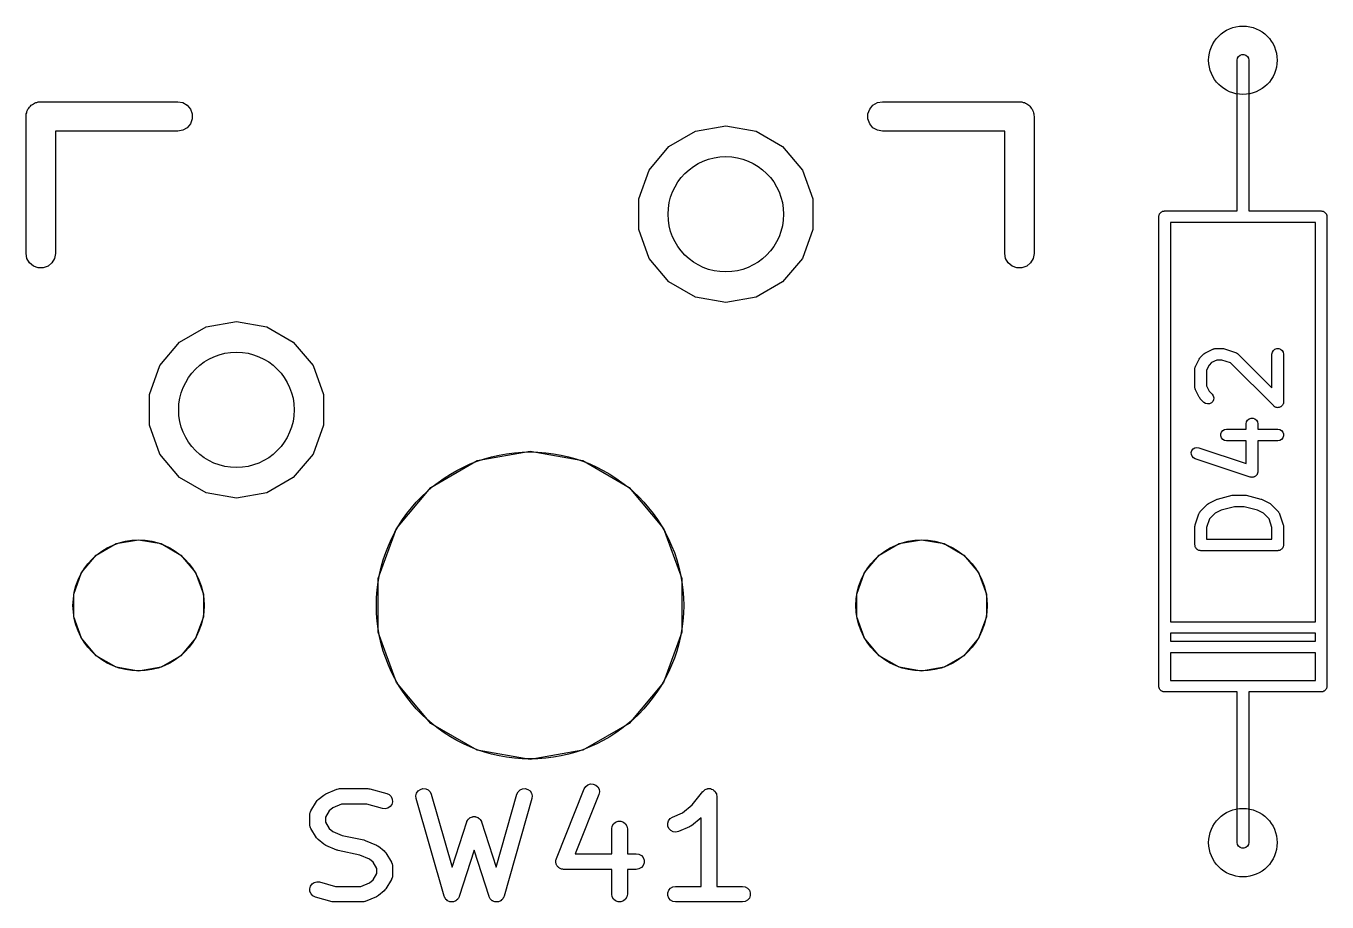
# Model space of a CAD drawing. Extents: x 37 to 203, y -145 to -25.
# Drawn here: x 39.21 to 56.09, y -120.85 to -109.48 of the extents above; entities that cross this region are included whole.
import ezdxf

# ---------------------------------------------------------------- set-up
doc = ezdxf.new("R2010")
doc.units = 0
doc.header["$MEASUREMENT"] = 0
doc.layers.add('BLACK', color=7, linetype='CONTINUOUS')

msp = doc.modelspace()

# ---------------------------------------------------------------- linework, layer by layer
at = {"layer": 'Black'}
for p, q in [((54.925, -109.92), (54.9295, -109.894)), ((54.9295, -109.894), (54.9425, -109.872)), ((54.9425, -109.872), (54.9625, -109.855)), ((54.9625, -109.855), (54.987, -109.846)), ((54.987, -109.846), (55.013, -109.846)), ((55.013, -109.846), (55.0375, -109.855)), ((55.0375, -109.855), (55.0575, -109.872)), ((55.0575, -109.872), (55.0705, -109.894)), ((55.0705, -109.894), (55.075, -109.92)), ((54.925, -111.19), (54.925, -109.92)), ((55.075, -109.92), (55.075, -111.19)), ((39.221, -110.585), (39.2293, -110.57)), ((39.2293, -110.57), (39.235, -110.555)), ((39.235, -110.555), (39.2457, -110.542)), ((39.2457, -110.542), (39.2541, -110.528)), ((39.2541, -110.528), (39.2668, -110.517)), ((39.2668, -110.517), (39.2775, -110.504)), ((39.2775, -110.504), (39.292, -110.496)), ((39.292, -110.496), (39.3047, -110.485)), ((39.3047, -110.485), (39.3204, -110.479)), ((39.3204, -110.479), (39.3348, -110.471)), ((39.3348, -110.471), (39.3513, -110.468)), ((39.3513, -110.468), (39.3669, -110.462)), ((39.3669, -110.462), (39.3836, -110.462)), ((39.3836, -110.462), (39.4, -110.459)), ((39.4, -110.459), (41.178, -110.459)), ((41.178, -110.459), (41.2432, -110.471)), ((41.2432, -110.471), (41.3005, -110.504)), ((41.3005, -110.504), (41.343, -110.555)), ((41.343, -110.555), (41.3656, -110.617)), ((50.1344, -110.617), (50.157, -110.555)), ((50.157, -110.555), (50.1995, -110.504)), ((50.1995, -110.504), (50.2568, -110.471)), ((50.2568, -110.471), (50.322, -110.459)), ((50.322, -110.459), (52.1, -110.459)), ((52.1, -110.459), (52.1164, -110.462)), ((52.1164, -110.462), (52.1331, -110.462)), ((52.1331, -110.462), (52.1487, -110.468)), ((52.1487, -110.468), (52.1652, -110.471)), ((52.1652, -110.471), (52.1796, -110.479)), ((52.1796, -110.479), (52.1952, -110.485)), ((52.1952, -110.485), (52.208, -110.496)), ((52.208, -110.496), (52.2225, -110.504)), ((52.2225, -110.504), (52.2332, -110.517)), ((52.2332, -110.517), (52.2459, -110.528)), ((52.2459, -110.528), (52.2543, -110.542)), ((52.2543, -110.542), (52.265, -110.555)), ((52.265, -110.555), (52.2707, -110.57)), ((52.2707, -110.57), (52.279, -110.585)), ((39.2095, -110.65), (39.2124, -110.634)), ((39.2095, -112.428), (39.2095, -110.65)), ((39.2124, -110.617), (39.2181, -110.601)), ((39.2124, -110.634), (39.2124, -110.617)), ((39.2181, -110.601), (39.221, -110.585)), ((41.3656, -110.683), (41.343, -110.745)), ((41.3656, -110.617), (41.3656, -110.683)), ((50.1344, -110.683), (50.1344, -110.617)), ((50.157, -110.745), (50.1344, -110.683)), ((52.279, -110.585), (52.2819, -110.601)), ((52.2819, -110.601), (52.2876, -110.617)), ((52.2876, -110.617), (52.2876, -110.634)), ((52.2876, -110.634), (52.2905, -110.65)), ((52.2905, -110.65), (52.2905, -112.428)), ((41.178, -110.84), (39.5905, -110.84)), ((39.5905, -110.84), (39.5905, -112.428)), ((41.2432, -110.829), (41.178, -110.84)), ((41.3005, -110.796), (41.2432, -110.829)), ((41.343, -110.745), (41.3005, -110.796)), ((47.5525, -111.041), (47.8976, -110.842)), ((47.8976, -110.842), (48.29, -110.773)), ((48.29, -110.773), (48.6824, -110.842)), ((48.6824, -110.842), (49.0275, -111.041)), ((50.1995, -110.796), (50.157, -110.745)), ((50.2568, -110.829), (50.1995, -110.796)), ((50.322, -110.84), (50.2568, -110.829)), ((51.9095, -110.84), (50.322, -110.84)), ((51.9095, -112.428), (51.9095, -110.84)), ((47.2964, -111.346), (47.5525, -111.041)), ((49.0275, -111.041), (49.2836, -111.346)), ((54.925, -111.877), (54.925, -111.19)), ((55.075, -111.19), (55.075, -111.877)), ((47.1601, -111.721), (47.2964, -111.346)), ((49.2836, -111.346), (49.4199, -111.721)), ((47.1601, -112.119), (47.1601, -111.721)), ((49.4199, -111.721), (49.4199, -112.119)), ((53.9135, -111.926), (53.9168, -111.921)), ((53.9168, -111.921), (53.919, -111.914)), ((53.919, -111.914), (53.9233, -111.909)), ((53.9233, -111.909), (53.9265, -111.904)), ((53.9265, -111.904), (53.9316, -111.9)), ((53.9316, -111.9), (53.9358, -111.895)), ((53.9358, -111.895), (53.9415, -111.891)), ((53.9415, -111.891), (53.9465, -111.887)), ((53.9465, -111.887), (53.9527, -111.885)), ((53.9527, -111.885), (53.9583, -111.882)), ((53.9583, -111.882), (53.9648, -111.88)), ((53.9648, -111.88), (53.971, -111.878)), ((53.971, -111.878), (53.9775, -111.878)), ((53.9775, -111.878), (53.984, -111.877)), ((53.984, -111.877), (54.925, -111.877)), ((55.075, -111.877), (56.016, -111.877)), ((56.016, -111.877), (56.0225, -111.878)), ((56.0225, -111.878), (56.029, -111.878)), ((56.029, -111.878), (56.0352, -111.88)), ((56.0352, -111.88), (56.0417, -111.882)), ((56.0417, -111.882), (56.0473, -111.885)), ((56.0473, -111.885), (56.0535, -111.887)), ((56.0535, -111.887), (56.0585, -111.891)), ((56.0585, -111.891), (56.0642, -111.895)), ((56.0642, -111.895), (56.0684, -111.9)), ((56.0684, -111.9), (56.0735, -111.904)), ((56.0735, -111.904), (56.0767, -111.909)), ((56.0767, -111.909), (56.081, -111.914)), ((56.081, -111.914), (56.0832, -111.921)), ((56.0832, -111.921), (56.0865, -111.926)), ((53.909, -111.952), (53.9101, -111.946)), ((53.909, -118.048), (53.909, -111.952)), ((53.9101, -111.939), (53.9124, -111.933)), ((53.9101, -111.946), (53.9101, -111.939)), ((53.9124, -111.933), (53.9135, -111.926)), ((55, -112.027), (54.059, -112.027)), ((54.059, -112.027), (54.059, -117.211)), ((55.941, -112.027), (55, -112.027)), ((55.941, -117.211), (55.941, -112.027)), ((56.0865, -111.926), (56.0876, -111.933)), ((56.0876, -111.933), (56.0899, -111.939)), ((56.0899, -111.939), (56.0899, -111.946)), ((56.0899, -111.946), (56.091, -111.952)), ((56.091, -111.952), (56.091, -118.048)), ((47.2964, -112.494), (47.1601, -112.119)), ((49.4199, -112.119), (49.2836, -112.494)), ((39.221, -112.493), (39.2095, -112.428)), ((39.5905, -112.428), (39.579, -112.493)), ((51.921, -112.493), (51.9095, -112.428)), ((52.2905, -112.428), (52.279, -112.493)), ((39.2541, -112.55), (39.221, -112.493)), ((39.3047, -112.593), (39.2541, -112.55)), ((39.3669, -112.616), (39.3047, -112.593)), ((39.4952, -112.593), (39.4331, -112.616)), ((39.5459, -112.55), (39.4952, -112.593)), ((39.579, -112.493), (39.5459, -112.55)), ((47.5525, -112.799), (47.2964, -112.494)), ((49.2836, -112.494), (49.0275, -112.799)), ((51.9541, -112.55), (51.921, -112.493)), ((52.0047, -112.593), (51.9541, -112.55)), ((52.0669, -112.616), (52.0047, -112.593)), ((52.1952, -112.593), (52.1331, -112.616)), ((52.2459, -112.55), (52.1952, -112.593)), ((52.279, -112.493), (52.2459, -112.55)), ((39.4331, -112.616), (39.3669, -112.616)), ((52.1331, -112.616), (52.0669, -112.616)), ((47.8976, -112.998), (47.5525, -112.799)), ((49.0275, -112.799), (48.6824, -112.998)), ((48.29, -113.067), (47.8976, -112.998)), ((48.6824, -112.998), (48.29, -113.067)), ((41.2025, -113.581), (41.5476, -113.382)), ((41.5476, -113.382), (41.94, -113.313)), ((41.94, -113.313), (42.3324, -113.382)), ((42.3324, -113.382), (42.6775, -113.581)), ((40.9464, -113.886), (41.2025, -113.581)), ((42.6775, -113.581), (42.9336, -113.886)), ((54.4401, -113.79), (54.447, -113.78)), ((54.447, -113.78), (54.4946, -113.733)), ((54.4946, -113.733), (54.5044, -113.726)), ((54.5044, -113.726), (54.5141, -113.719)), ((54.5141, -113.719), (54.6093, -113.671)), ((54.6093, -113.671), (54.6135, -113.67)), ((54.6135, -113.67), (54.6172, -113.668)), ((54.6172, -113.668), (54.6259, -113.666)), ((54.6259, -113.666), (54.6343, -113.664)), ((54.6343, -113.664), (54.6386, -113.664)), ((54.6386, -113.664), (54.6429, -113.663)), ((54.6429, -113.663), (54.7381, -113.663)), ((54.7381, -113.663), (54.7499, -113.665)), ((54.7499, -113.665), (54.7618, -113.667)), ((54.7618, -113.667), (54.9047, -113.715)), ((54.9047, -113.715), (54.9085, -113.717)), ((54.9085, -113.717), (54.9126, -113.718)), ((54.9126, -113.718), (54.9198, -113.723)), ((54.9198, -113.723), (54.9276, -113.727)), ((54.9276, -113.727), (54.9304, -113.73)), ((54.9304, -113.73), (54.934, -113.733)), ((54.934, -113.733), (55.3774, -114.176)), ((55.3774, -113.738), (55.3819, -113.712)), ((55.3774, -114.176), (55.3774, -113.738)), ((55.3819, -113.712), (55.3949, -113.69)), ((55.3949, -113.69), (55.4149, -113.673)), ((55.4149, -113.673), (55.4394, -113.664)), ((55.4394, -113.664), (55.4654, -113.664)), ((55.4654, -113.664), (55.4899, -113.673)), ((55.4899, -113.673), (55.5098, -113.69)), ((55.5098, -113.69), (55.5229, -113.712)), ((55.5229, -113.712), (55.5274, -113.738)), ((55.5274, -113.738), (55.5274, -114.357)), ((40.8101, -114.261), (40.9464, -113.886)), ((42.9336, -113.886), (43.0699, -114.261)), ((54.3774, -113.929), (54.3781, -113.924)), ((54.3774, -114.167), (54.3774, -113.929)), ((54.3779, -113.92), (54.3804, -113.912)), ((54.3781, -113.924), (54.3779, -113.92)), ((54.3804, -113.912), (54.3819, -113.903)), ((54.3819, -113.903), (54.3841, -113.899)), ((54.3841, -113.899), (54.3853, -113.895)), ((54.3853, -113.895), (54.4329, -113.8)), ((54.4329, -113.8), (54.4401, -113.79)), ((54.5616, -113.878), (54.5274, -113.946)), ((54.5274, -113.946), (54.5274, -114.149)), ((54.592, -113.847), (54.5616, -113.878)), ((54.6606, -113.813), (54.592, -113.847)), ((54.7259, -113.813), (54.6606, -113.813)), ((54.8404, -113.851), (54.7259, -113.813)), ((55.3993, -114.41), (54.8404, -113.851)), ((40.8101, -114.659), (40.8101, -114.261)), ((43.0699, -114.261), (43.0699, -114.659)), ((54.3781, -114.171), (54.3774, -114.167)), ((54.3779, -114.175), (54.3781, -114.171)), ((54.3804, -114.184), (54.3779, -114.175)), ((54.3819, -114.192), (54.3804, -114.184)), ((54.3841, -114.196), (54.3819, -114.192)), ((54.3853, -114.2), (54.3841, -114.196)), ((54.4329, -114.295), (54.3853, -114.2)), ((54.5274, -114.149), (54.5616, -114.217)), ((54.5616, -114.217), (54.6007, -114.256)), ((54.6007, -114.256), (54.6156, -114.278)), ((54.6156, -114.278), (54.6223, -114.303)), ((54.4401, -114.305), (54.4329, -114.295)), ((54.447, -114.315), (54.4401, -114.305)), ((54.4946, -114.363), (54.447, -114.315)), ((54.5159, -114.377), (54.4946, -114.363)), ((54.5411, -114.384), (54.5159, -114.377)), ((54.567, -114.382), (54.5411, -114.384)), ((54.5906, -114.371), (54.567, -114.382)), ((54.6091, -114.353), (54.5906, -114.371)), ((54.6201, -114.329), (54.6091, -114.353)), ((54.6223, -114.303), (54.6201, -114.329)), ((55.4074, -114.416), (55.3993, -114.41)), ((55.4149, -114.422), (55.4074, -114.416)), ((55.418, -114.423), (55.4149, -114.422)), ((55.4207, -114.425), (55.418, -114.423)), ((55.4302, -114.428), (55.4207, -114.425)), ((55.4394, -114.431), (55.4302, -114.428)), ((55.4427, -114.431), (55.4394, -114.431)), ((55.4458, -114.432), (55.4427, -114.431)), ((55.4556, -114.431), (55.4458, -114.432)), ((55.4654, -114.431), (55.4556, -114.431)), ((55.4685, -114.43), (55.4654, -114.431)), ((55.4718, -114.43), (55.4685, -114.43)), ((55.4807, -114.425), (55.4718, -114.43)), ((55.4899, -114.422), (55.4807, -114.425)), ((55.4924, -114.42), (55.4899, -114.422)), ((55.4954, -114.419), (55.4924, -114.42)), ((55.5023, -114.412), (55.4954, -114.419)), ((55.5098, -114.405), (55.5023, -114.412)), ((55.5115, -114.402), (55.5098, -114.405)), ((55.5138, -114.4), (55.5115, -114.402)), ((55.518, -114.391), (55.5138, -114.4)), ((55.5229, -114.383), (55.518, -114.391)), ((55.5234, -114.38), (55.5229, -114.383)), ((55.5248, -114.377), (55.5234, -114.38)), ((55.5257, -114.367), (55.5248, -114.377)), ((55.5274, -114.357), (55.5257, -114.367)), ((55.044, -114.643), (55.0486, -114.617)), ((55.0486, -114.617), (55.0616, -114.595)), ((55.0616, -114.595), (55.0815, -114.578)), ((55.0815, -114.578), (55.106, -114.569)), ((55.106, -114.569), (55.1321, -114.569)), ((55.1321, -114.569), (55.1565, -114.578)), ((55.1565, -114.578), (55.1765, -114.595)), ((55.1765, -114.595), (55.1895, -114.617)), ((55.1895, -114.617), (55.194, -114.643)), ((40.9464, -115.034), (40.8101, -114.659)), ((43.0699, -114.659), (42.9336, -115.034)), ((54.7119, -114.773), (54.7208, -114.748)), ((54.7119, -114.799), (54.7119, -114.773)), ((54.7208, -114.748), (54.7375, -114.728)), ((54.7375, -114.728), (54.7601, -114.715)), ((54.7601, -114.715), (54.7857, -114.711)), ((54.7857, -114.711), (55.044, -114.711)), ((55.044, -114.711), (55.044, -114.643)), ((55.194, -114.643), (55.194, -114.711)), ((55.194, -114.711), (55.4524, -114.711)), ((55.4524, -114.711), (55.478, -114.715)), ((55.478, -114.715), (55.5006, -114.728)), ((55.5006, -114.728), (55.5173, -114.748)), ((55.5173, -114.748), (55.5262, -114.773)), ((55.5262, -114.773), (55.5262, -114.799)), ((54.355, -114.968), (54.3772, -114.954)), ((54.3772, -114.954), (54.4027, -114.949)), ((54.4027, -114.949), (54.4285, -114.953)), ((54.4285, -114.953), (55.044, -115.158)), ((54.7208, -114.823), (54.7119, -114.799)), ((54.7375, -114.843), (54.7208, -114.823)), ((54.7601, -114.856), (54.7375, -114.843)), ((54.7857, -114.861), (54.7601, -114.856)), ((55.044, -114.861), (54.7857, -114.861)), ((55.044, -115.158), (55.044, -114.861)), ((55.4524, -114.861), (55.194, -114.861)), ((55.194, -114.861), (55.194, -115.262)), ((55.478, -114.856), (55.4524, -114.861)), ((55.5006, -114.843), (55.478, -114.856)), ((55.5173, -114.823), (55.5006, -114.843)), ((55.5262, -114.799), (55.5173, -114.823)), ((41.2025, -115.339), (40.9464, -115.034)), ((42.9336, -115.034), (42.6775, -115.339)), ((44.4634, -115.467), (45.0654, -115.119)), ((45.0654, -115.119), (45.75, -114.998)), ((45.75, -114.998), (46.4346, -115.119)), ((46.4346, -115.119), (47.0365, -115.467)), ((54.3306, -115.013), (54.3388, -114.988)), ((54.3313, -115.039), (54.3306, -115.013)), ((54.3409, -115.063), (54.3313, -115.039)), ((54.3388, -114.988), (54.355, -114.968)), ((54.3581, -115.083), (54.3409, -115.063)), ((54.381, -115.095), (54.3581, -115.083)), ((55.0953, -115.333), (54.381, -115.095)), ((55.185, -115.298), (55.1803, -115.304)), ((55.1868, -115.292), (55.185, -115.298)), ((55.1895, -115.288), (55.1868, -115.292)), ((55.1908, -115.28), (55.1895, -115.288)), ((55.1932, -115.273), (55.1908, -115.28)), ((55.194, -115.262), (55.1931, -115.267)), ((55.1931, -115.267), (55.1932, -115.273)), ((41.5476, -115.538), (41.2025, -115.339)), ((42.6775, -115.339), (42.3324, -115.538)), ((44.0166, -115.999), (44.4634, -115.467)), ((47.0365, -115.467), (47.4834, -115.999)), ((55.1008, -115.334), (55.0953, -115.333)), ((55.106, -115.336), (55.1008, -115.334)), ((55.1136, -115.336), (55.106, -115.336)), ((55.1211, -115.337), (55.1136, -115.336)), ((55.1265, -115.336), (55.1211, -115.337)), ((55.1321, -115.336), (55.1265, -115.336)), ((55.1392, -115.333), (55.1321, -115.336)), ((55.1466, -115.332), (55.1392, -115.333)), ((55.1513, -115.329), (55.1466, -115.332)), ((55.1565, -115.327), (55.1513, -115.329)), ((55.1624, -115.322), (55.1565, -115.327)), ((55.1688, -115.318), (55.1624, -115.322)), ((55.1723, -115.314), (55.1688, -115.318)), ((55.1765, -115.31), (55.1723, -115.314)), ((55.1803, -115.304), (55.1765, -115.31)), ((41.94, -115.607), (41.5476, -115.538)), ((42.3324, -115.538), (41.94, -115.607)), ((54.5617, -115.671), (54.6569, -115.623)), ((54.6569, -115.623), (54.6648, -115.621)), ((54.6648, -115.621), (54.6723, -115.618)), ((54.6723, -115.618), (54.8628, -115.57)), ((54.8628, -115.57), (54.8719, -115.569)), ((54.8719, -115.569), (54.881, -115.568)), ((54.881, -115.568), (55.0238, -115.568)), ((55.0238, -115.568), (55.0328, -115.569)), ((55.0328, -115.569), (55.042, -115.57)), ((55.042, -115.57), (55.2325, -115.618)), ((55.2325, -115.618), (55.24, -115.621)), ((55.24, -115.621), (55.2478, -115.623)), ((55.2478, -115.623), (55.3431, -115.671)), ((54.4288, -115.81), (54.4309, -115.806)), ((54.4309, -115.806), (54.432, -115.802)), ((54.432, -115.802), (54.4371, -115.794)), ((54.4371, -115.794), (54.4413, -115.787)), ((54.4413, -115.787), (54.4445, -115.784)), ((54.4445, -115.784), (54.447, -115.78)), ((54.447, -115.78), (54.5422, -115.685)), ((54.5422, -115.685), (54.552, -115.678)), ((54.552, -115.678), (54.5617, -115.671)), ((54.6397, -115.8), (54.5656, -115.874)), ((54.7167, -115.761), (54.6397, -115.8)), ((54.8902, -115.718), (54.7167, -115.761)), ((55.0146, -115.718), (54.8902, -115.718)), ((55.1881, -115.761), (55.0146, -115.718)), ((55.2651, -115.8), (55.1881, -115.761)), ((55.3392, -115.874), (55.2651, -115.8)), ((55.3431, -115.671), (55.3527, -115.678)), ((55.3527, -115.678), (55.3626, -115.685)), ((55.3626, -115.685), (55.4578, -115.78)), ((55.4578, -115.78), (55.4603, -115.784)), ((55.4603, -115.784), (55.4635, -115.787)), ((55.4635, -115.787), (55.4677, -115.794)), ((55.4677, -115.794), (55.4727, -115.802)), ((55.4727, -115.802), (55.4739, -115.806)), ((55.4739, -115.806), (55.4759, -115.81)), ((54.3774, -115.976), (54.3795, -115.964)), ((54.3795, -115.964), (54.3812, -115.952)), ((54.3812, -115.952), (54.4288, -115.81)), ((54.5656, -115.874), (54.5274, -115.988)), ((55.3774, -115.988), (55.3392, -115.874)), ((55.4759, -115.81), (55.5235, -115.952)), ((55.5235, -115.952), (55.5253, -115.964)), ((55.5253, -115.964), (55.5274, -115.976)), ((43.7789, -116.652), (44.0166, -115.999)), ((47.4834, -115.999), (47.7211, -116.652)), ((54.3774, -116.214), (54.3774, -115.976)), ((54.5274, -115.988), (54.5274, -116.139)), ((54.5274, -116.139), (55.3774, -116.139)), ((55.3774, -116.139), (55.3774, -115.988)), ((55.5274, -115.976), (55.5274, -116.214)), ((40.121, -116.346), (40.3779, -116.197)), ((40.3779, -116.197), (40.67, -116.146)), ((40.67, -116.146), (40.9621, -116.197)), ((40.9621, -116.197), (41.219, -116.346)), ((50.281, -116.346), (50.5379, -116.197)), ((50.5379, -116.197), (50.83, -116.146)), ((50.83, -116.146), (51.1221, -116.197)), ((51.1221, -116.197), (51.379, -116.346)), ((54.3785, -116.221), (54.3774, -116.214)), ((54.3785, -116.227), (54.3785, -116.221)), ((54.3808, -116.233), (54.3785, -116.227)), ((54.3819, -116.24), (54.3808, -116.233)), ((54.3852, -116.246), (54.3819, -116.24)), ((54.3874, -116.252), (54.3852, -116.246)), ((54.3916, -116.257), (54.3874, -116.252)), ((54.3949, -116.262), (54.3916, -116.257)), ((54.4, -116.267), (54.3949, -116.262)), ((54.4042, -116.272), (54.4, -116.267)), ((54.4099, -116.275), (54.4042, -116.272)), ((54.4149, -116.279), (54.4099, -116.275)), ((54.421, -116.281), (54.4149, -116.279)), ((54.4267, -116.285), (54.421, -116.281)), ((54.4332, -116.286), (54.4267, -116.285)), ((54.4394, -116.288), (54.4332, -116.286)), ((54.4459, -116.288), (54.4394, -116.288)), ((54.4524, -116.289), (54.4459, -116.288)), ((55.4524, -116.289), (54.4524, -116.289)), ((55.4588, -116.288), (55.4524, -116.289)), ((55.4654, -116.288), (55.4588, -116.288)), ((55.4716, -116.286), (55.4654, -116.288)), ((55.478, -116.285), (55.4716, -116.286)), ((55.4837, -116.281), (55.478, -116.285)), ((55.4899, -116.279), (55.4837, -116.281)), ((55.4949, -116.275), (55.4899, -116.279)), ((55.5006, -116.272), (55.4949, -116.275)), ((55.5048, -116.267), (55.5006, -116.272)), ((55.5098, -116.262), (55.5048, -116.267)), ((55.5131, -116.257), (55.5098, -116.262)), ((55.5173, -116.252), (55.5131, -116.257)), ((55.5196, -116.246), (55.5173, -116.252)), ((55.5229, -116.24), (55.5196, -116.246)), ((55.524, -116.233), (55.5229, -116.24)), ((55.5262, -116.227), (55.524, -116.233)), ((55.5274, -116.214), (55.5262, -116.221)), ((55.5262, -116.221), (55.5262, -116.227)), ((39.9303, -116.573), (40.121, -116.346)), ((41.219, -116.346), (41.4097, -116.573)), ((50.0903, -116.573), (50.281, -116.346)), ((51.379, -116.346), (51.5697, -116.573)), ((39.8288, -116.852), (39.9303, -116.573)), ((41.4097, -116.573), (41.5112, -116.852)), ((49.9888, -116.852), (50.0903, -116.573)), ((51.5697, -116.573), (51.6712, -116.852)), ((43.7789, -117.348), (43.7789, -116.652)), ((47.7211, -116.652), (47.7211, -117.348)), ((39.8288, -117.148), (39.8288, -116.852)), ((41.5112, -116.852), (41.5112, -117.148)), ((49.9888, -117.148), (49.9888, -116.852)), ((51.6712, -116.852), (51.6712, -117.148)), ((39.9303, -117.427), (39.8288, -117.148)), ((41.5112, -117.148), (41.4097, -117.427)), ((50.0903, -117.427), (49.9888, -117.148)), ((51.6712, -117.148), (51.5697, -117.427)), ((54.059, -117.211), (55.941, -117.211)), ((40.121, -117.654), (39.9303, -117.427)), ((41.4097, -117.427), (41.219, -117.654)), ((44.0166, -118.001), (43.7789, -117.348)), ((47.7211, -117.348), (47.4834, -118.001)), ((50.281, -117.654), (50.0903, -117.427)), ((51.5697, -117.427), (51.379, -117.654)), ((54.059, -117.361), (54.059, -117.465)), ((55.941, -117.361), (54.059, -117.361)), ((54.059, -117.465), (55.941, -117.465)), ((55.941, -117.465), (55.941, -117.361)), ((40.3779, -117.803), (40.121, -117.654)), ((41.219, -117.654), (40.9621, -117.803)), ((50.5379, -117.803), (50.281, -117.654)), ((51.379, -117.654), (51.1221, -117.803)), ((55.941, -117.615), (54.059, -117.615)), ((54.059, -117.615), (54.059, -117.973)), ((55.941, -117.973), (55.941, -117.615)), ((40.67, -117.854), (40.3779, -117.803)), ((40.9621, -117.803), (40.67, -117.854)), ((50.83, -117.854), (50.5379, -117.803)), ((51.1221, -117.803), (50.83, -117.854)), ((44.4634, -118.533), (44.0166, -118.001)), ((47.4834, -118.001), (47.0365, -118.533)), ((54.059, -117.973), (55, -117.973)), ((55, -117.973), (55.941, -117.973)), ((53.9101, -118.054), (53.909, -118.048)), ((53.9101, -118.061), (53.9101, -118.054)), ((53.9124, -118.067), (53.9101, -118.061)), ((53.9135, -118.074), (53.9124, -118.067)), ((53.9168, -118.079), (53.9135, -118.074)), ((53.919, -118.085), (53.9168, -118.079)), ((53.9233, -118.091), (53.919, -118.085)), ((53.9265, -118.096), (53.9233, -118.091)), ((53.9316, -118.1), (53.9265, -118.096)), ((53.9358, -118.105), (53.9316, -118.1)), ((53.9415, -118.109), (53.9358, -118.105)), ((53.9465, -118.113), (53.9415, -118.109)), ((53.9527, -118.115), (53.9465, -118.113)), ((53.9583, -118.118), (53.9527, -118.115)), ((53.9648, -118.12), (53.9583, -118.118)), ((53.971, -118.122), (53.9648, -118.12)), ((53.9775, -118.122), (53.971, -118.122)), ((53.984, -118.123), (53.9775, -118.122)), ((54.925, -118.123), (53.984, -118.123)), ((54.925, -118.81), (54.925, -118.123)), ((56.016, -118.123), (55.075, -118.123)), ((55.075, -118.123), (55.075, -118.81)), ((56.0225, -118.122), (56.016, -118.123)), ((56.029, -118.122), (56.0225, -118.122)), ((56.0352, -118.12), (56.029, -118.122)), ((56.0417, -118.118), (56.0352, -118.12)), ((56.0473, -118.115), (56.0417, -118.118)), ((56.0535, -118.113), (56.0473, -118.115)), ((56.0585, -118.109), (56.0535, -118.113)), ((56.0642, -118.105), (56.0585, -118.109)), ((56.0684, -118.1), (56.0642, -118.105)), ((56.0735, -118.096), (56.0684, -118.1)), ((56.0767, -118.091), (56.0735, -118.096)), ((56.081, -118.085), (56.0767, -118.091)), ((56.0832, -118.079), (56.081, -118.085)), ((56.0865, -118.074), (56.0832, -118.079)), ((56.0876, -118.067), (56.0865, -118.074)), ((56.0899, -118.061), (56.0876, -118.067)), ((56.091, -118.048), (56.0899, -118.054)), ((56.0899, -118.054), (56.0899, -118.061)), ((45.0654, -118.881), (44.4634, -118.533)), ((47.0365, -118.533), (46.4346, -118.881)), ((54.925, -120.08), (54.925, -118.81)), ((55.075, -118.81), (55.075, -120.08)), ((45.75, -119.002), (45.0654, -118.881)), ((46.4346, -118.881), (45.75, -119.002)), ((46.454, -119.381), (46.4725, -119.351)), ((46.4725, -119.351), (46.5003, -119.33)), ((46.5003, -119.33), (46.5338, -119.318)), ((46.5338, -119.318), (46.5691, -119.32)), ((46.5691, -119.32), (46.6018, -119.333)), ((46.6018, -119.333), (46.6281, -119.356)), ((42.9998, -119.522), (43.0724, -119.462)), ((43.0724, -119.462), (43.0856, -119.454)), ((43.0856, -119.454), (43.0984, -119.446)), ((43.0984, -119.446), (43.2435, -119.386)), ((43.2435, -119.386), (43.2458, -119.385)), ((43.2458, -119.385), (43.2478, -119.384)), ((43.2478, -119.384), (43.2629, -119.381)), ((43.2629, -119.381), (43.2779, -119.378)), ((43.2779, -119.378), (43.2803, -119.378)), ((43.2803, -119.378), (43.2826, -119.378)), ((43.2826, -119.378), (43.6454, -119.378)), ((43.6454, -119.378), (43.659, -119.38)), ((43.659, -119.38), (43.6726, -119.382)), ((43.6726, -119.382), (43.8903, -119.442)), ((43.8903, -119.442), (43.9222, -119.457)), ((43.9222, -119.457), (43.9469, -119.482)), ((43.9469, -119.482), (43.9615, -119.515)), ((43.9615, -119.515), (43.9643, -119.55)), ((44.2698, -119.472), (44.2784, -119.438)), ((44.2735, -119.507), (44.2698, -119.472)), ((44.6363, -120.777), (44.2735, -119.507)), ((44.2784, -119.438), (44.2981, -119.409)), ((44.2981, -119.409), (44.3267, -119.388)), ((44.3267, -119.388), (44.3606, -119.378)), ((44.3606, -119.378), (44.3958, -119.381)), ((44.3958, -119.381), (44.428, -119.395)), ((44.428, -119.395), (44.4534, -119.42)), ((44.4534, -119.42), (44.4688, -119.452)), ((44.4688, -119.452), (44.7395, -120.399)), ((45.3091, -120.399), (45.5797, -119.452)), ((45.7751, -119.507), (45.4123, -120.777)), ((45.5797, -119.452), (45.5952, -119.42)), ((45.5952, -119.42), (45.6205, -119.395)), ((45.6205, -119.395), (45.6528, -119.381)), ((45.6528, -119.381), (45.688, -119.378)), ((45.688, -119.378), (45.7219, -119.388)), ((45.7219, -119.388), (45.7504, -119.409)), ((45.7504, -119.409), (45.7702, -119.438)), ((45.7702, -119.438), (45.7788, -119.472)), ((45.7788, -119.472), (45.7751, -119.507)), ((46.0911, -120.288), (46.454, -119.381)), ((46.6426, -119.457), (46.3355, -120.225)), ((46.6281, -119.356), (46.6448, -119.387)), ((46.6498, -119.422), (46.6426, -119.457)), ((46.6448, -119.387), (46.6498, -119.422)), ((47.8542, -119.589), (47.993, -119.416)), ((47.993, -119.416), (47.9939, -119.415)), ((47.9939, -119.415), (47.9945, -119.414)), ((47.9945, -119.414), (48.0071, -119.404)), ((48.0071, -119.404), (48.0194, -119.393)), ((48.0194, -119.393), (48.0206, -119.392)), ((48.0206, -119.392), (48.0215, -119.392)), ((48.0215, -119.392), (48.0369, -119.386)), ((48.0369, -119.386), (48.0523, -119.38)), ((48.0523, -119.38), (48.0535, -119.38)), ((48.0535, -119.38), (48.0546, -119.379)), ((48.0546, -119.379), (48.0711, -119.379)), ((48.0711, -119.379), (48.0876, -119.379)), ((48.0876, -119.379), (48.0887, -119.379)), ((48.0887, -119.379), (48.0899, -119.379)), ((48.0899, -119.379), (48.1054, -119.385)), ((48.1054, -119.385), (48.121, -119.39)), ((48.121, -119.39), (48.122, -119.391)), ((48.122, -119.391), (48.1231, -119.392)), ((48.1231, -119.392), (48.1357, -119.402)), ((48.1357, -119.402), (48.1486, -119.412)), ((48.1486, -119.412), (48.1492, -119.413)), ((48.1492, -119.413), (48.1501, -119.414)), ((48.1501, -119.414), (48.1583, -119.428)), ((48.1583, -119.428), (48.1669, -119.443)), ((48.1669, -119.443), (48.1672, -119.444)), ((48.1672, -119.444), (48.1678, -119.445)), ((48.1678, -119.445), (48.1706, -119.461)), ((48.1706, -119.461), (48.1739, -119.477)), ((48.1739, -119.477), (48.1737, -119.478)), ((48.1737, -119.478), (48.1739, -119.48)), ((48.1739, -119.48), (48.1739, -120.648)), ((42.8954, -119.695), (42.8968, -119.687)), ((42.8968, -119.687), (42.9017, -119.678)), ((42.9017, -119.678), (42.9052, -119.669)), ((42.9052, -119.669), (42.9777, -119.548)), ((42.9777, -119.548), (42.9888, -119.535)), ((42.9888, -119.535), (42.9998, -119.522)), ((43.1431, -119.668), (43.0939, -119.75)), ((43.1907, -119.628), (43.1431, -119.668)), ((43.3029, -119.581), (43.1907, -119.628)), ((43.6316, -119.581), (43.3029, -119.581)), ((43.8359, -119.638), (43.6316, -119.581)), ((43.8711, -119.641), (43.8359, -119.638)), ((43.9052, -119.632), (43.8711, -119.641)), ((43.9343, -119.612), (43.9052, -119.632)), ((43.9548, -119.584), (43.9343, -119.612)), ((43.9643, -119.55), (43.9548, -119.584)), ((47.7288, -119.694), (47.8542, -119.589)), ((42.8907, -119.721), (42.8924, -119.712)), ((42.8907, -119.842), (42.8907, -119.721)), ((42.8924, -119.852), (42.8907, -119.842)), ((42.8924, -119.712), (42.8925, -119.702)), ((42.8925, -119.862), (42.8924, -119.852)), ((42.8925, -119.702), (42.8954, -119.695)), ((43.0939, -119.75), (43.0939, -119.814)), ((43.0939, -119.814), (43.1431, -119.896)), ((44.7395, -120.399), (44.9275, -119.811)), ((44.9275, -119.811), (44.9294, -119.808)), ((44.9294, -119.808), (44.9303, -119.804)), ((44.9303, -119.804), (44.9376, -119.792)), ((44.9376, -119.792), (44.9439, -119.78)), ((44.9439, -119.78), (44.9469, -119.777)), ((44.9469, -119.777), (44.9491, -119.774)), ((44.9491, -119.774), (44.9599, -119.766)), ((44.9599, -119.766), (44.9701, -119.756)), ((44.9701, -119.756), (44.9738, -119.755)), ((44.9738, -119.755), (44.977, -119.752)), ((44.977, -119.752), (44.99, -119.748)), ((44.99, -119.748), (45.0027, -119.743)), ((45.0027, -119.743), (45.0068, -119.743)), ((45.0068, -119.743), (45.0106, -119.742)), ((45.0106, -119.742), (45.0243, -119.742)), ((45.0243, -119.742), (45.038, -119.742)), ((45.038, -119.742), (45.0418, -119.743)), ((45.0418, -119.743), (45.0459, -119.743)), ((45.0459, -119.743), (45.0585, -119.748)), ((45.0585, -119.748), (45.0716, -119.752)), ((45.0716, -119.752), (45.0748, -119.755)), ((45.0748, -119.755), (45.0785, -119.756)), ((45.0785, -119.756), (45.0887, -119.766)), ((45.0887, -119.766), (45.0995, -119.774)), ((45.0995, -119.774), (45.1016, -119.777)), ((45.1016, -119.777), (45.1046, -119.78)), ((45.1046, -119.78), (45.111, -119.792)), ((45.111, -119.792), (45.1183, -119.804)), ((45.1183, -119.804), (45.1192, -119.808)), ((45.1192, -119.808), (45.1211, -119.811)), ((45.1211, -119.811), (45.3091, -120.399)), ((46.8157, -119.868), (46.8333, -119.838)), ((46.8333, -119.838), (46.8603, -119.815)), ((46.8603, -119.815), (46.8935, -119.803)), ((46.8935, -119.803), (46.9288, -119.803)), ((46.9288, -119.803), (46.9619, -119.815)), ((46.9619, -119.815), (46.989, -119.838)), ((46.989, -119.838), (47.0066, -119.868)), ((47.5361, -119.829), (47.5466, -119.796)), ((47.5377, -119.865), (47.5361, -119.829)), ((47.5466, -119.796), (47.5681, -119.768)), ((47.5681, -119.768), (47.5978, -119.749)), ((47.5978, -119.749), (47.7288, -119.694)), ((47.9707, -119.757), (47.847, -119.86)), ((47.9707, -120.648), (47.9707, -119.757)), ((42.8954, -119.869), (42.8925, -119.862)), ((42.8968, -119.877), (42.8954, -119.869)), ((42.9017, -119.886), (42.8968, -119.877)), ((42.9052, -119.895), (42.9017, -119.886)), ((42.9777, -120.016), (42.9052, -119.895)), ((42.9889, -120.028), (42.9777, -120.016)), ((43.1431, -119.896), (43.1907, -119.936)), ((43.1907, -119.936), (43.3127, -119.987)), ((43.3127, -119.987), (43.5936, -120.045)), ((46.8095, -119.903), (46.8157, -119.868)), ((46.8095, -120.225), (46.8095, -119.903)), ((47.0066, -119.868), (47.0127, -119.903)), ((47.0127, -119.903), (47.0127, -120.225)), ((47.5513, -119.897), (47.5377, -119.865)), ((47.5752, -119.923), (47.5513, -119.897)), ((47.6065, -119.939), (47.5752, -119.923)), ((47.6415, -119.944), (47.6065, -119.939)), ((47.6759, -119.936), (47.6415, -119.944)), ((47.8211, -119.876), (47.6759, -119.936)), ((47.8339, -119.868), (47.8211, -119.876)), ((47.847, -119.86), (47.8339, -119.868)), ((42.9998, -120.041), (42.9889, -120.028)), ((43.0724, -120.102), (42.9998, -120.041)), ((43.0856, -120.109), (43.0724, -120.102)), ((43.0984, -120.118), (43.0856, -120.109)), ((43.2435, -120.178), (43.0984, -120.118)), ((43.2529, -120.18), (43.2435, -120.178)), ((43.2618, -120.184), (43.2529, -120.18)), ((43.5427, -120.242), (43.2618, -120.184)), ((43.5936, -120.045), (43.6025, -120.049)), ((43.6025, -120.049), (43.6119, -120.051)), ((43.6119, -120.051), (43.7571, -120.111)), ((43.7571, -120.111), (43.7699, -120.12)), ((43.7699, -120.12), (43.783, -120.127)), ((43.783, -120.127), (43.8556, -120.188)), ((43.8556, -120.188), (43.8666, -120.201)), ((45.0243, -120.176), (44.8308, -120.78)), ((45.2178, -120.78), (45.0243, -120.176)), ((54.9295, -120.106), (54.925, -120.08)), ((54.9425, -120.128), (54.9295, -120.106)), ((54.9625, -120.145), (54.9425, -120.128)), ((54.987, -120.154), (54.9625, -120.145)), ((55.013, -120.154), (54.987, -120.154)), ((55.0375, -120.145), (55.013, -120.154)), ((55.0575, -120.128), (55.0375, -120.145)), ((55.0705, -120.106), (55.0575, -120.128)), ((55.075, -120.08), (55.0705, -120.106)), ((43.6648, -120.293), (43.5427, -120.242)), ((43.7123, -120.333), (43.6648, -120.293)), ((43.7615, -120.415), (43.7123, -120.333)), ((43.8666, -120.201), (43.8777, -120.213)), ((43.8777, -120.213), (43.9503, -120.334)), ((43.9503, -120.334), (43.9537, -120.343)), ((43.9537, -120.343), (43.9586, -120.352)), ((43.9586, -120.352), (43.96, -120.36)), ((43.96, -120.36), (43.9629, -120.367)), ((46.0839, -120.323), (46.0854, -120.316)), ((46.0854, -120.333), (46.0839, -120.323)), ((46.0854, -120.309), (46.089, -120.299)), ((46.0854, -120.316), (46.0854, -120.309)), ((46.0854, -120.344), (46.0854, -120.333)), ((46.0879, -120.351), (46.0854, -120.344)), ((46.0889, -120.358), (46.0879, -120.351)), ((46.0939, -120.367), (46.0889, -120.358)), ((46.089, -120.299), (46.0911, -120.288)), ((46.3355, -120.225), (46.8095, -120.225)), ((47.0127, -120.225), (47.1289, -120.225)), ((47.1289, -120.225), (47.1636, -120.231)), ((47.1636, -120.231), (47.1942, -120.248)), ((47.1942, -120.248), (47.2168, -120.275)), ((47.2168, -120.275), (47.2289, -120.309)), ((47.2289, -120.344), (47.2168, -120.377)), ((47.2289, -120.309), (47.2289, -120.344)), ((43.7123, -120.562), (43.7615, -120.479)), ((43.7615, -120.479), (43.7615, -120.415)), ((43.9629, -120.527), (43.96, -120.534)), ((43.9629, -120.367), (43.9631, -120.377)), ((43.9631, -120.517), (43.9629, -120.527)), ((43.9631, -120.377), (43.9647, -120.387)), ((43.9647, -120.508), (43.9631, -120.517)), ((43.9647, -120.387), (43.9647, -120.508)), ((46.0974, -120.377), (46.0939, -120.367)), ((46.1021, -120.383), (46.0974, -120.377)), ((46.1056, -120.389), (46.1021, -120.383)), ((46.1134, -120.396), (46.1056, -120.389)), ((46.1201, -120.404), (46.1134, -120.396)), ((46.1264, -120.408), (46.1201, -120.404)), ((46.1319, -120.413), (46.1264, -120.408)), ((46.1416, -120.416), (46.1319, -120.413)), ((46.1507, -120.422), (46.1416, -120.416)), ((46.1579, -120.423), (46.1507, -120.422)), ((46.1646, -120.426), (46.1579, -120.423)), ((46.1751, -120.426), (46.1646, -120.426)), ((46.1854, -120.428), (46.1751, -120.426)), ((46.8095, -120.428), (46.1854, -120.428)), ((46.8095, -120.75), (46.8095, -120.428)), ((47.1289, -120.428), (47.0127, -120.428)), ((47.0127, -120.428), (47.0127, -120.75)), ((47.1636, -120.422), (47.1289, -120.428)), ((47.1942, -120.404), (47.1636, -120.422)), ((47.2168, -120.377), (47.1942, -120.404)), ((42.8912, -120.679), (42.9006, -120.645)), ((42.8939, -120.714), (42.8912, -120.679)), ((42.9006, -120.645), (42.9211, -120.617)), ((42.9211, -120.617), (42.9502, -120.597)), ((42.9502, -120.597), (42.9844, -120.588)), ((42.9844, -120.588), (43.0195, -120.591)), ((43.0195, -120.591), (43.2238, -120.648)), ((43.2238, -120.648), (43.5525, -120.648)), ((43.5525, -120.648), (43.6648, -120.601)), ((43.6648, -120.601), (43.7123, -120.562)), ((43.8666, -120.694), (43.8556, -120.707)), ((43.8777, -120.681), (43.8666, -120.694)), ((43.9503, -120.56), (43.8777, -120.681)), ((43.9537, -120.551), (43.9503, -120.56)), ((43.9586, -120.542), (43.9537, -120.551)), ((43.96, -120.534), (43.9586, -120.542)), ((47.5368, -120.732), (47.5489, -120.699)), ((47.5489, -120.699), (47.5716, -120.672)), ((47.5716, -120.672), (47.6021, -120.654)), ((47.6021, -120.654), (47.6369, -120.648)), ((47.6369, -120.648), (47.9707, -120.648)), ((48.1739, -120.648), (48.5077, -120.648)), ((48.5077, -120.648), (48.5425, -120.654)), ((48.5425, -120.654), (48.573, -120.672)), ((48.573, -120.672), (48.5957, -120.699)), ((48.5957, -120.699), (48.6078, -120.732)), ((42.9085, -120.747), (42.8939, -120.714)), ((42.9333, -120.772), (42.9085, -120.747)), ((42.9651, -120.787), (42.9333, -120.772)), ((43.1828, -120.847), (42.9651, -120.787)), ((43.1965, -120.849), (43.1828, -120.847)), ((43.21, -120.851), (43.1965, -120.849)), ((43.5729, -120.851), (43.21, -120.851)), ((43.5752, -120.851), (43.5729, -120.851)), ((43.5775, -120.851), (43.5752, -120.851)), ((43.5925, -120.848), (43.5775, -120.851)), ((43.6076, -120.845), (43.5925, -120.848)), ((43.6096, -120.844), (43.6076, -120.845)), ((43.6119, -120.843), (43.6096, -120.844)), ((43.7571, -120.783), (43.6119, -120.843)), ((43.7699, -120.775), (43.7571, -120.783)), ((43.783, -120.767), (43.7699, -120.775)), ((43.8556, -120.707), (43.783, -120.767)), ((44.6388, -120.783), (44.6363, -120.777)), ((44.64, -120.788), (44.6388, -120.783)), ((44.6464, -120.798), (44.64, -120.788)), ((44.6517, -120.809), (44.6464, -120.798)), ((44.6558, -120.813), (44.6517, -120.809)), ((44.6588, -120.818), (44.6558, -120.813)), ((44.6684, -120.825), (44.6588, -120.818)), ((44.6771, -120.834), (44.6684, -120.825)), ((44.6822, -120.836), (44.6771, -120.834)), ((44.6867, -120.839), (44.6822, -120.836)), ((44.6983, -120.843), (44.6867, -120.839)), ((44.7093, -120.848), (44.6983, -120.843)), ((44.7149, -120.848), (44.7093, -120.848)), ((44.7203, -120.85), (44.7149, -120.848)), ((44.7324, -120.85), (44.7203, -120.85)), ((44.7445, -120.851), (44.7324, -120.85)), ((44.7499, -120.849), (44.7445, -120.851)), ((44.7556, -120.849), (44.7499, -120.849)), ((44.7668, -120.844), (44.7556, -120.849)), ((44.7785, -120.841), (44.7668, -120.844)), ((44.783, -120.838), (44.7785, -120.841)), ((44.7882, -120.835), (44.783, -120.838)), ((44.7972, -120.827), (44.7882, -120.835)), ((44.807, -120.82), (44.7972, -120.827)), ((44.8102, -120.816), (44.807, -120.82)), ((44.8143, -120.812), (44.8102, -120.816)), ((44.82, -120.801), (44.8143, -120.812)), ((44.8268, -120.791), (44.82, -120.801)), ((44.8281, -120.785), (44.8268, -120.791)), ((44.8308, -120.78), (44.8281, -120.785)), ((45.2204, -120.785), (45.2178, -120.78)), ((45.2218, -120.791), (45.2204, -120.785)), ((45.2286, -120.801), (45.2218, -120.791)), ((45.2342, -120.812), (45.2286, -120.801)), ((45.2384, -120.816), (45.2342, -120.812)), ((45.2416, -120.82), (45.2384, -120.816)), ((45.2514, -120.827), (45.2416, -120.82)), ((45.2603, -120.835), (45.2514, -120.827)), ((45.2656, -120.838), (45.2603, -120.835)), ((45.2701, -120.841), (45.2656, -120.838)), ((45.2818, -120.844), (45.2701, -120.841)), ((45.293, -120.849), (45.2818, -120.844)), ((45.2986, -120.849), (45.293, -120.849)), ((45.304, -120.851), (45.2986, -120.849)), ((45.3161, -120.85), (45.304, -120.851)), ((45.3283, -120.85), (45.3161, -120.85)), ((45.3336, -120.848), (45.3283, -120.85)), ((45.3392, -120.848), (45.3336, -120.848)), ((45.3503, -120.843), (45.3392, -120.848)), ((45.3619, -120.839), (45.3503, -120.843)), ((45.3663, -120.836), (45.3619, -120.839)), ((45.3715, -120.834), (45.3663, -120.836)), ((45.3802, -120.825), (45.3715, -120.834)), ((45.3898, -120.818), (45.3802, -120.825)), ((45.3928, -120.813), (45.3898, -120.818)), ((45.3968, -120.809), (45.3928, -120.813)), ((45.4021, -120.798), (45.3968, -120.809)), ((45.4086, -120.788), (45.4021, -120.798)), ((45.4098, -120.783), (45.4086, -120.788)), ((45.4123, -120.777), (45.4098, -120.783)), ((46.8157, -120.784), (46.8095, -120.75)), ((46.8333, -120.815), (46.8157, -120.784)), ((46.8603, -120.838), (46.8333, -120.815)), ((46.8935, -120.85), (46.8603, -120.838)), ((46.9288, -120.85), (46.8935, -120.85)), ((46.9619, -120.838), (46.9288, -120.85)), ((46.989, -120.815), (46.9619, -120.838)), ((47.0066, -120.784), (46.989, -120.815)), ((47.0127, -120.75), (47.0066, -120.784)), ((47.5368, -120.767), (47.5368, -120.732)), ((47.5489, -120.8), (47.5368, -120.767)), ((47.5716, -120.827), (47.5489, -120.8)), ((47.6021, -120.845), (47.5716, -120.827)), ((47.6369, -120.851), (47.6021, -120.845)), ((48.5077, -120.851), (47.6369, -120.851)), ((48.5425, -120.845), (48.5077, -120.851)), ((48.573, -120.827), (48.5425, -120.845)), ((48.5957, -120.8), (48.573, -120.827)), ((48.6078, -120.767), (48.5957, -120.8)), ((48.6078, -120.732), (48.6078, -120.767))]:
    msp.add_line(p, q, dxfattribs=at)
for centre, radius in [((55, -109.92), 0.4445), ((48.29, -111.92), 0.7493), ((41.94, -114.46), 0.7493), ((45.75, -117), 1.9939), ((40.67, -117), 0.8509), ((50.83, -117), 0.8509), ((55, -120.08), 0.4445)]:
    msp.add_circle(centre, radius, dxfattribs=at)

doc.saveas('drawing.dxf')
